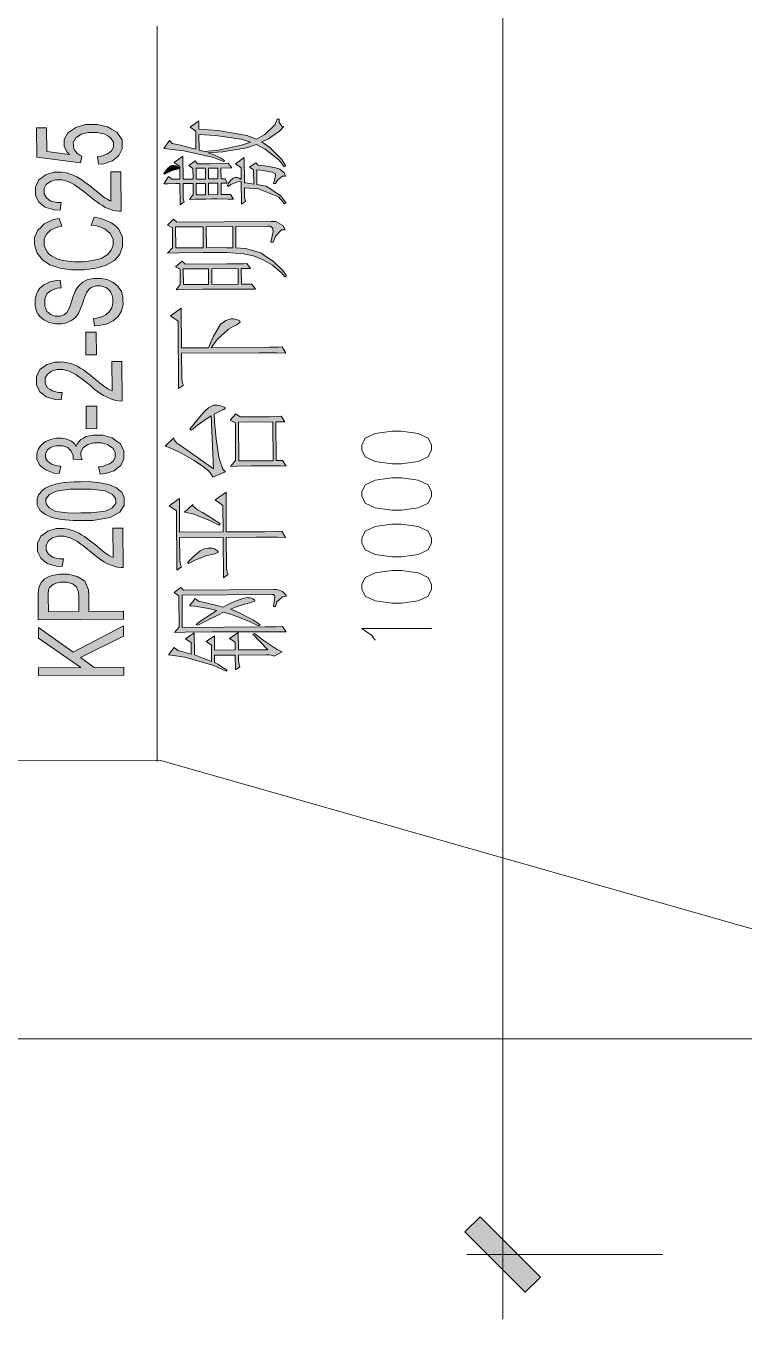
# Model space of a CAD drawing. Header units: millimetres. Extents: x 568 to 57335, y 85 to 28579.
# Drawn here: x 56518.1 to 56568.1, y 28252.7 to 28342.6 of the extents above; entities that cross this region are included whole.
import ezdxf

# ---------------------------------------------------------------- set-up
doc = ezdxf.new("R2010")
doc.units = ezdxf.units.MM

msp = doc.modelspace()

# ---------------------------------------------------------------- hatches: boundary and pattern name
h = msp.add_hatch(color=0)
h.dxf.hatch_style = 2
h.paths.add_polyline_path([(56523.168, 28333.015), (56523.1, 28333.547), (56523.381, 28333.577), (56523.799, 28333.722), (56523.935, 28333.828), (56524.08, 28333.934), (56524.216, 28334.2), (56524.216, 28334.352), (56524.216, 28334.534), (56524.019, 28334.846), (56523.814, 28334.975), (56523.616, 28335.097), (56523.092, 28335.218), (56522.765, 28335.218), (56522.454, 28335.218), (56521.96, 28335.097), (56521.778, 28334.968), (56521.603, 28334.846), (56521.421, 28334.527), (56521.428, 28334.329), (56521.428, 28334.2), (56521.504, 28333.98), (56521.588, 28333.881), (56521.671, 28333.782), (56521.876, 28333.63), (56522.006, 28333.577), (56521.922, 28333.099), (56518.875, 28333.486), (56518.86, 28335.537), (56519.559, 28335.545), (56519.567, 28333.896), (56521.162, 28333.676), (56520.972, 28333.866), (56520.782, 28334.253), (56520.782, 28334.458), (56520.782, 28334.732), (56521.048, 28335.188), (56521.314, 28335.378), (56521.588, 28335.568), (56522.271, 28335.758), (56522.697, 28335.758), (56523.1, 28335.758), (56523.799, 28335.598), (56524.087, 28335.439), (56524.452, 28335.241), (56524.817, 28334.702), (56524.817, 28334.352), (56524.817, 28334.071), (56524.596, 28333.608), (56524.368, 28333.433), (56524.14, 28333.25), (56523.54, 28333.045)])
h = msp.add_hatch(color=0)
h.paths.add_polyline_path([(56530.788, 28333.798), (56531.077, 28333.699), (56531.654, 28333.44), (56531.943, 28333.273), (56531.875, 28333.197), (56531.183, 28333.471), (56529.109, 28333.927), (56527.719, 28334.109), (56528.106, 28334.664), (56528.289, 28334.443), (56528.76, 28334.345), (56529.588, 28334.147), (56529.953, 28334.048), (56529.945, 28335.309), (56529.55, 28335.583), (56530.158, 28336.016), (56530.158, 28335.439), (56531.502, 28335.355), (56533.508, 28335.013), (56534.177, 28334.755), (56534.754, 28335.074), (56535.468, 28335.758), (56535.613, 28336.13), (56535.757, 28336.13), (56535.757, 28335.917), (56535.924, 28335.659), (56536.084, 28335.629), (56535.78, 28335.309), (56535.005, 28334.77), (56534.541, 28334.557), (56535.104, 28334.162), (56535.939, 28333.326), (56536.213, 28332.871), (56536.107, 28332.817), (56535.742, 28333.281), (56534.777, 28334.063), (56534.177, 28334.375), (56533.493, 28334.139), (56531.799, 28333.858)])
h.paths.add_polyline_path([(56530.173, 28333.995), (56530.53, 28333.896), (56531.525, 28333.995), (56533.128, 28334.322), (56533.744, 28334.55), (56533.113, 28334.747), (56531.32, 28335.013), (56530.165, 28335.081)])
h = msp.add_hatch(color=0)
h.paths.add_polyline_path([(56530.067, 28333.038), (56530.917, 28333.038), (56531.981, 28333.061), (56532.201, 28333.076), (56532.452, 28332.749), (56531.692, 28332.741), (56531.7, 28331.982), (56531.989, 28331.982), (56532.133, 28331.685), (56531.7, 28331.678), (56531.708, 28330.895), (56532.353, 28330.903), (56532.574, 28330.569), (56532.194, 28330.584), (56531.426, 28330.591), (56531.039, 28330.591), (56530.652, 28330.584), (56529.884, 28330.569), (56529.504, 28330.553), (56529.755, 28330.91), (56529.755, 28331.67), (56529.064, 28331.663), (56529.071, 28330.599), (56529.147, 28330.379), (56528.859, 28330.173), (56528.843, 28331.663), (56528.562, 28331.663), (56528, 28331.647), (56527.726, 28331.632), (56528.053, 28332.141), (56528.266, 28331.959), (56528.843, 28331.967), (56528.843, 28332.848), (56528.441, 28333.129), (56529.048, 28333.562), (56529.064, 28331.967), (56529.755, 28331.974), (56529.747, 28332.703), (56529.459, 28332.909), (56529.892, 28333.235)])
h.paths.add_polyline_path([(56529.975, 28330.888), (56530.621, 28330.888), (56530.621, 28331.67), (56529.968, 28331.67)])
h.paths.add_polyline_path([(56530.841, 28330.888), (56531.487, 28330.895), (56531.487, 28331.678), (56530.834, 28331.678)])
h.paths.add_polyline_path([(56529.968, 28331.974), (56530.621, 28331.974), (56530.614, 28332.734), (56529.968, 28332.734)])
h.paths.add_polyline_path([(56530.834, 28331.982), (56531.48, 28331.982), (56531.48, 28332.741), (56530.826, 28332.734)])
h = msp.add_hatch(color=0)
h.dxf.hatch_style = 2
h.paths.add_polyline_path([(56527.726, 28332.362), (56527.833, 28332.529), (56528.015, 28332.749), (56528.084, 28332.81), (56528.16, 28332.863), (56528.281, 28332.924), (56528.334, 28332.924), (56528.41, 28332.924), (56528.555, 28332.893), (56528.623, 28332.863), (56528.699, 28332.833), (56528.767, 28332.787), (56528.767, 28332.734), (56528.661, 28332.673), (56528.555, 28332.65), (56528.372, 28332.597), (56527.992, 28332.43), (56527.795, 28332.316)])
h = msp.add_hatch(color=0)
h.dxf.hatch_style = 2
h.paths.add_polyline_path([(56533.333, 28331.716), (56533.402, 28331.701), (56533.729, 28331.655), (56533.979, 28331.617), (56533.972, 28332.605), (56533.683, 28332.802), (56534.116, 28333.114), (56534.298, 28332.931), (56534.747, 28332.886), (56535.4, 28332.779), (56535.597, 28332.726), (56535.795, 28332.673), (56536.091, 28332.4), (56536.183, 28332.187), (56535.977, 28332.172), (56535.643, 28331.906), (56535.499, 28331.655), (56535.354, 28331.647), (56535.423, 28331.891), (56535.491, 28332.202), (56535.491, 28332.27), (56535.491, 28332.339), (56535.294, 28332.445), (56535.096, 28332.483), (56534.899, 28332.521), (56534.443, 28332.582), (56534.192, 28332.605), (56534.2, 28331.594), (56534.845, 28331.473), (56535.863, 28330.819), (56536.228, 28330.287), (56536.122, 28330.242), (56535.704, 28330.743), (56534.306, 28331.306), (56533.333, 28331.359), (56533.341, 28330.705), (56533.409, 28330.424), (56533.121, 28330.219), (56533.113, 28331.815), (56532.84, 28331.777), (56532.391, 28331.594), (56532.217, 28331.457), (56532.141, 28331.503), (56532.232, 28331.685), (56532.399, 28331.921), (56532.483, 28331.974), (56532.558, 28332.035), (56532.695, 28332.088), (56532.748, 28332.088), (56532.84, 28332.088), (56533.022, 28332.02), (56533.113, 28331.944), (56533.106, 28332.749), (56532.71, 28333.023), (56533.318, 28333.463)])
h = msp.add_hatch(color=0)
h.dxf.hatch_style = 2
h.paths.add_polyline_path([(56524.026, 28332.468), (56524.725, 28332.476), (56524.741, 28329.74), (56524.611, 28329.733), (56524.361, 28329.763), (56524.239, 28329.794), (56524.034, 28329.847), (56523.639, 28330.006), (56523.449, 28330.128), (56523.252, 28330.242), (56522.803, 28330.569), (56522.545, 28330.781), (56522.15, 28331.116), (56521.512, 28331.571), (56521.284, 28331.685), (56521.056, 28331.807), (56520.615, 28331.921), (56520.41, 28331.921), (56520.19, 28331.921), (56519.825, 28331.815), (56519.681, 28331.701), (56519.536, 28331.594), (56519.384, 28331.313), (56519.384, 28331.138), (56519.392, 28330.948), (56519.544, 28330.66), (56519.704, 28330.546), (56519.863, 28330.439), (56520.296, 28330.333), (56520.577, 28330.333), (56520.501, 28329.809), (56520.083, 28329.832), (56519.445, 28330.029), (56519.225, 28330.204), (56519.005, 28330.379), (56518.784, 28330.85), (56518.784, 28331.146), (56518.784, 28331.442), (56519.012, 28331.913), (56519.248, 28332.088), (56519.483, 28332.263), (56520.068, 28332.445), (56520.418, 28332.445), (56520.6, 28332.445), (56520.949, 28332.4), (56521.124, 28332.346), (56521.291, 28332.301), (56521.656, 28332.134), (56521.846, 28332.012), (56522.036, 28331.898), (56522.56, 28331.511), (56522.894, 28331.237), (56523.168, 28331.009), (56523.548, 28330.721), (56523.647, 28330.652), (56523.745, 28330.591), (56523.943, 28330.485), (56524.042, 28330.439)])
h = msp.add_hatch(color=0)
h.dxf.hatch_style = 2
h.paths.add_polyline_path([(56522.667, 28328.776), (56522.864, 28329.323), (56523.35, 28329.239), (56524.087, 28328.935), (56524.346, 28328.715), (56524.596, 28328.487), (56524.855, 28327.94), (56524.855, 28327.621), (56524.855, 28327.286), (56524.665, 28326.739), (56524.475, 28326.527), (56524.277, 28326.314), (56523.715, 28325.995), (56523.343, 28325.881), (56522.978, 28325.767), (56522.18, 28325.653), (56521.755, 28325.653), (56521.299, 28325.653), (56520.486, 28325.767), (56520.144, 28325.888), (56519.795, 28326.01), (56519.27, 28326.36), (56519.088, 28326.587), (56518.913, 28326.815), (56518.731, 28327.317), (56518.723, 28327.59), (56518.723, 28327.902), (56518.951, 28328.426), (56519.172, 28328.639), (56519.4, 28328.852), (56520.03, 28329.155), (56520.44, 28329.239), (56520.63, 28328.7), (56520.304, 28328.624), (56519.833, 28328.411), (56519.688, 28328.274), (56519.544, 28328.137), (56519.392, 28327.795), (56519.4, 28327.583), (56519.4, 28327.347), (56519.567, 28326.945), (56519.726, 28326.785), (56519.893, 28326.625), (56520.334, 28326.405), (56520.615, 28326.344), (56520.889, 28326.276), (56521.459, 28326.215), (56521.755, 28326.215), (56522.127, 28326.223), (56522.788, 28326.299), (56523.069, 28326.382), (56523.35, 28326.458), (56523.776, 28326.701), (56523.913, 28326.861), (56524.049, 28327.028), (56524.186, 28327.378), (56524.186, 28327.568), (56524.186, 28327.803), (56523.996, 28328.191), (56523.799, 28328.35), (56523.609, 28328.51), (56523.046, 28328.722)])
h = msp.add_hatch(color=0)
h.paths.add_polyline_path([(56536.152, 28325.182), (56535.879, 28325.486), (56535.278, 28325.98), (56534.952, 28326.177), (56534.625, 28326.367), (56533.956, 28326.633), (56533.615, 28326.709), (56533.265, 28326.785), (56532.103, 28326.861), (56531.282, 28326.861), (56530.462, 28326.861), (56528.805, 28326.846), (56527.977, 28326.831), (56528.334, 28327.188), (56528.327, 28328.578), (56527.97, 28328.776), (56528.395, 28329.178), (56528.615, 28328.981), (56535.187, 28329.019), (56535.514, 28329.034), (56536, 28328.745), (56536.167, 28328.441), (56535.909, 28328.441), (56535.499, 28328.008), (56535.339, 28327.583), (56535.157, 28327.575), (56535.248, 28327.894), (56535.324, 28328.335), (56535.316, 28328.449), (56535.309, 28328.57), (56535.119, 28328.692), (56534.937, 28328.692), (56532.733, 28328.677), (56532.741, 28327.188), (56533.394, 28327.15), (56534.465, 28326.838), (56534.891, 28326.549), (56535.324, 28326.268), (56536, 28325.615), (56536.258, 28325.235)])
h.paths.add_polyline_path([(56528.555, 28327.188), (56530.469, 28327.195), (56530.462, 28328.662), (56528.539, 28328.654)])
h.paths.add_polyline_path([(56530.682, 28327.195), (56531.168, 28327.203), (56532.095, 28327.195), (56532.528, 28327.18), (56532.513, 28328.677), (56530.674, 28328.662)])
h = msp.add_hatch(color=0)
h.paths.add_polyline_path([(56532.103, 28326.071), (56532.566, 28326.071), (56533.273, 28326.086), (56533.508, 28326.101), (56533.759, 28325.752), (56533.113, 28325.744), (56533.121, 28324.658), (56533.842, 28324.665), (56534.093, 28324.308), (56533.554, 28324.323), (56532.163, 28324.323), (56531.313, 28324.316), (56530.469, 28324.316), (56529.094, 28324.293), (56528.57, 28324.278), (56528.859, 28324.635), (56528.851, 28325.699), (56528.524, 28325.873), (56528.995, 28326.253), (56529.208, 28326.048)])
h.paths.add_polyline_path([(56531.062, 28324.65), (56532.9, 28324.658), (56532.893, 28325.744), (56531.054, 28325.737)])
h.paths.add_polyline_path([(56529.079, 28324.635), (56530.841, 28324.643), (56530.841, 28325.729), (56529.071, 28325.721)])
h = msp.add_hatch(color=0)
h.dxf.hatch_style = 2
h.paths.add_polyline_path([(56522.887, 28321.771), (56522.818, 28322.287), (56523.039, 28322.31), (56523.403, 28322.394), (56523.548, 28322.462), (56523.692, 28322.53), (56523.92, 28322.743), (56524.011, 28322.887), (56524.095, 28323.024), (56524.178, 28323.343), (56524.178, 28323.518), (56524.178, 28323.678), (56524.11, 28323.951), (56524.042, 28324.073), (56523.973, 28324.194), (56523.791, 28324.369), (56523.677, 28324.43), (56523.555, 28324.483), (56523.305, 28324.544), (56523.168, 28324.544), (56523.031, 28324.544), (56522.788, 28324.483), (56522.682, 28324.422), (56522.575, 28324.369), (56522.401, 28324.179), (56522.332, 28324.05), (56522.287, 28323.966), (56522.142, 28323.594), (56522.051, 28323.305), (56521.952, 28323.024), (56521.77, 28322.622), (56521.686, 28322.508), (56521.572, 28322.356), (56521.299, 28322.135), (56521.132, 28322.059), (56520.972, 28321.983), (56520.6, 28321.915), (56520.395, 28321.907), (56520.175, 28321.907), (56519.749, 28321.999), (56519.552, 28322.082), (56519.362, 28322.173), (56519.058, 28322.432), (56518.959, 28322.599), (56518.86, 28322.774), (56518.754, 28323.153), (56518.754, 28323.359), (56518.754, 28323.586), (56518.853, 28323.997), (56518.959, 28324.171), (56519.065, 28324.354), (56519.377, 28324.62), (56519.582, 28324.718), (56519.787, 28324.817), (56520.251, 28324.916), (56520.516, 28324.931), (56520.577, 28324.399), (56520.296, 28324.377), (56519.871, 28324.232), (56519.726, 28324.111), (56519.582, 28323.989), (56519.445, 28323.624), (56519.445, 28323.381), (56519.445, 28323.138), (56519.582, 28322.774), (56519.711, 28322.66), (56519.84, 28322.546), (56520.159, 28322.439), (56520.342, 28322.439), (56520.501, 28322.439), (56520.76, 28322.523), (56520.866, 28322.599), (56520.965, 28322.682), (56521.177, 28323.093), (56521.284, 28323.435), (56521.39, 28323.769), (56521.572, 28324.225), (56521.656, 28324.354), (56521.778, 28324.536), (56522.074, 28324.802), (56522.256, 28324.893), (56522.439, 28324.977), (56522.856, 28325.068), (56523.1, 28325.068), (56523.335, 28325.068), (56523.783, 28324.977), (56523.989, 28324.886), (56524.201, 28324.787), (56524.528, 28324.521), (56524.642, 28324.346), (56524.763, 28324.171), (56524.877, 28323.769), (56524.877, 28323.548), (56524.885, 28323.267), (56524.771, 28322.796), (56524.649, 28322.606), (56524.536, 28322.416), (56524.186, 28322.113), (56523.951, 28322.006), (56523.715, 28321.892), (56523.183, 28321.778)])
h = msp.add_hatch(color=0)
h.dxf.hatch_style = 2
h.paths.add_polyline_path([(56528.752, 28317.402), (56528.729, 28322.082), (56528.182, 28322.454), (56528.934, 28322.994), (56528.957, 28320.236), (56530.834, 28320.244), (56531.153, 28321.003), (56531.662, 28321.885), (56531.852, 28322.006), (56532.042, 28322.128), (56532.376, 28322.249), (56532.521, 28322.249), (56532.574, 28322.257), (56532.726, 28322.219), (56532.824, 28322.189), (56532.923, 28322.158), (56533.022, 28322.105), (56533.022, 28322.082), (56533.03, 28322.029), (56532.794, 28321.847), (56532.558, 28321.725), (56532.217, 28321.543), (56531.442, 28320.806), (56531.016, 28320.244), (56534.701, 28320.266), (56535.081, 28320.274), (56535.711, 28320.289), (56535.962, 28320.304), (56536.22, 28319.871), (56535.552, 28319.879), (56534.625, 28319.886), (56534.374, 28319.886), (56528.957, 28319.856), (56528.965, 28318.238), (56528.965, 28318.071), (56529.026, 28317.767), (56529.079, 28317.63)])
h = msp.add_hatch(color=0)
h.dxf.hatch_style = 2
h.paths.add_polyline_path([(56523.024, 28319.757), (56522.294, 28319.757), (56522.287, 28321.322), (56523.016, 28321.322)])
h = msp.add_hatch(color=0)
h.dxf.hatch_style = 2
h.paths.add_polyline_path([(56524.102, 28319.279), (56524.801, 28319.279), (56524.824, 28316.544), (56524.687, 28316.536), (56524.437, 28316.566), (56524.315, 28316.597), (56524.118, 28316.65), (56523.723, 28316.817), (56523.525, 28316.931), (56523.328, 28317.045), (56522.879, 28317.372), (56522.629, 28317.592), (56522.226, 28317.926), (56521.595, 28318.375), (56521.36, 28318.496), (56521.132, 28318.61), (56520.691, 28318.732), (56520.486, 28318.732), (56520.273, 28318.724), (56519.909, 28318.618), (56519.757, 28318.504), (56519.612, 28318.397), (56519.468, 28318.116), (56519.468, 28317.942), (56519.468, 28317.759), (56519.628, 28317.463), (56519.787, 28317.356), (56519.939, 28317.243), (56520.38, 28317.136), (56520.653, 28317.136), (56520.585, 28316.612), (56520.167, 28316.635), (56519.529, 28316.832), (56519.308, 28317.007), (56519.088, 28317.182), (56518.86, 28317.653), (56518.86, 28317.949), (56518.86, 28318.245), (56519.096, 28318.724), (56519.331, 28318.899), (56519.567, 28319.074), (56520.152, 28319.248), (56520.501, 28319.248), (56520.676, 28319.256), (56521.025, 28319.203), (56521.2, 28319.15), (56521.375, 28319.104), (56521.732, 28318.937), (56521.922, 28318.823), (56522.12, 28318.701), (56522.644, 28318.314), (56522.97, 28318.04), (56523.252, 28317.812), (56523.624, 28317.524), (56523.723, 28317.455), (56523.821, 28317.394), (56524.019, 28317.288), (56524.118, 28317.243)])
h = msp.add_hatch(color=0)
h.dxf.hatch_style = 2
h.paths.add_polyline_path([(56523.054, 28314.614), (56522.325, 28314.606), (56522.317, 28316.171), (56523.046, 28316.171)])
h = msp.add_hatch(color=0)
h.dxf.hatch_style = 2
h.paths.add_polyline_path([(56531.176, 28311.826), (56531.009, 28315.495), (56530.758, 28315.351), (56530.074, 28314.857), (56529.641, 28314.5), (56529.535, 28314.576), (56529.907, 28315.054), (56530.462, 28315.715), (56530.644, 28315.898), (56530.819, 28316.073), (56531.183, 28316.255), (56531.366, 28316.255), (56531.419, 28316.255), (56531.601, 28316.217), (56531.723, 28316.179), (56531.852, 28316.141), (56531.981, 28316.08), (56531.981, 28316.057), (56531.981, 28316.019), (56531.905, 28315.951), (56531.837, 28315.928), (56531.67, 28315.852), (56531.366, 28315.7), (56531.221, 28315.617), (56531.244, 28315.092), (56531.358, 28313.915), (56531.457, 28313.269), (56531.548, 28312.623), (56531.822, 28311.795), (56532.004, 28311.605), (56531.107, 28311.248), (56531.085, 28311.362), (56530.879, 28311.636), (56530.682, 28311.795), (56530.492, 28311.962), (56529.823, 28312.403), (56529.345, 28312.676), (56528.866, 28312.95), (56528.091, 28313.315), (56527.802, 28313.398), (56528.418, 28313.983), (56528.448, 28313.846), (56528.631, 28313.611), (56528.775, 28313.505), (56528.942, 28313.391), (56530.142, 28312.555)])
h = msp.add_hatch(color=0)
h.paths.add_polyline_path([(56536.228, 28312.008), (56535.848, 28312.023), (56534.921, 28312.023), (56534.367, 28312.023), (56533.82, 28312.023), (56532.817, 28312), (56532.361, 28311.985), (56532.718, 28312.395), (56532.703, 28315.024), (56532.346, 28315.199), (56532.733, 28315.655), (56533.03, 28315.427), (56534.868, 28315.442), (56535.073, 28315.442), (56535.575, 28315.457), (56535.886, 28315.472), (56536.137, 28315.092), (56535.522, 28315.092), (56535.537, 28312.388), (56535.977, 28312.388)])
h.paths.add_polyline_path([(56532.938, 28312.365), (56535.324, 28312.38), (56535.309, 28315.085), (56532.923, 28315.077)])
h = msp.add_hatch(color=0)
h.dxf.hatch_style = 2
h.paths.add_polyline_path([(56523.282, 28311.453), (56523.183, 28311.962), (56523.495, 28312.008), (56523.935, 28312.16), (56524.072, 28312.266), (56524.209, 28312.373), (56524.338, 28312.631), (56524.338, 28312.783), (56524.338, 28312.965), (56524.163, 28313.261), (56523.981, 28313.383), (56523.806, 28313.512), (56523.366, 28313.626), (56523.1, 28313.626), (56522.849, 28313.626), (56522.439, 28313.512), (56522.271, 28313.391), (56522.112, 28313.277), (56521.952, 28312.988), (56521.952, 28312.813), (56521.952, 28312.737), (56521.998, 28312.555), (56522.036, 28312.449), (56521.398, 28312.502), (56521.398, 28312.532), (56521.405, 28312.57), (56521.405, 28312.745), (56521.276, 28313.041), (56521.155, 28313.17), (56521.033, 28313.299), (56520.661, 28313.429), (56520.41, 28313.421), (56520.213, 28313.421), (56519.878, 28313.33), (56519.749, 28313.231), (56519.62, 28313.132), (56519.491, 28312.889), (56519.491, 28312.737), (56519.491, 28312.593), (56519.628, 28312.342), (56519.764, 28312.251), (56519.893, 28312.152), (56520.296, 28312.023), (56520.562, 28312), (56520.433, 28311.484), (56520.068, 28311.529), (56519.498, 28311.742), (56519.301, 28311.901), (56519.096, 28312.069), (56518.891, 28312.479), (56518.891, 28312.722), (56518.891, 28312.897), (56518.997, 28313.208), (56519.096, 28313.353), (56519.202, 28313.497), (56519.483, 28313.717), (56519.658, 28313.793), (56519.84, 28313.869), (56520.22, 28313.945), (56520.425, 28313.945), (56520.615, 28313.945), (56520.965, 28313.877), (56521.124, 28313.808), (56521.284, 28313.74), (56521.535, 28313.527), (56521.626, 28313.383), (56521.686, 28313.565), (56521.937, 28313.854), (56522.127, 28313.96), (56522.317, 28314.059), (56522.796, 28314.166), (56523.077, 28314.166), (56523.472, 28314.166), (56524.125, 28313.976), (56524.399, 28313.778), (56524.672, 28313.581), (56524.946, 28313.087), (56524.946, 28312.783), (56524.946, 28312.509), (56524.718, 28312.053), (56524.482, 28311.871), (56524.254, 28311.689), (56523.654, 28311.484)])
h = msp.add_hatch(color=0)
h.paths.add_polyline_path([(56521.945, 28308.224), (56521.421, 28308.217), (56520.577, 28308.293), (56520.251, 28308.361), (56519.931, 28308.437), (56519.438, 28308.657), (56519.263, 28308.809), (56519.088, 28308.954), (56518.913, 28309.326), (56518.913, 28309.554), (56518.913, 28309.721), (56519.005, 28310.017), (56519.103, 28310.139), (56519.194, 28310.268), (56519.468, 28310.481), (56519.65, 28310.557), (56519.833, 28310.64), (56520.273, 28310.777), (56520.532, 28310.823), (56520.79, 28310.868), (56521.489, 28310.921), (56521.93, 28310.921), (56522.454, 28310.929), (56523.297, 28310.853), (56523.616, 28310.785), (56523.943, 28310.709), (56524.437, 28310.488), (56524.611, 28310.344), (56524.786, 28310.192), (56524.961, 28309.82), (56524.961, 28309.592), (56524.969, 28309.288), (56524.665, 28308.817), (56524.361, 28308.65), (56523.989, 28308.437), (56522.78, 28308.224)])
h.paths.add_polyline_path([(56521.945, 28308.749), (56522.674, 28308.749), (56523.647, 28308.878), (56523.89, 28308.992), (56524.125, 28309.113), (56524.368, 28309.409), (56524.368, 28309.584), (56524.361, 28309.759), (56524.118, 28310.055), (56523.875, 28310.177), (56523.639, 28310.291), (56522.667, 28310.405), (56521.937, 28310.397), (56521.208, 28310.397), (56520.235, 28310.268), (56519.992, 28310.154), (56519.757, 28310.032), (56519.514, 28309.729), (56519.514, 28309.554), (56519.521, 28309.379), (56519.734, 28309.098), (56519.947, 28308.992), (56520.213, 28308.862), (56521.215, 28308.741)])
h = msp.add_hatch(color=0)
h.dxf.hatch_style = 2
h.paths.add_polyline_path([(56534.344, 28307.449), (56534.739, 28307.449), (56535.537, 28307.465), (56535.932, 28307.48), (56536.19, 28307.054), (56535.628, 28307.062), (56534.617, 28307.069), (56534.162, 28307.069), (56532.065, 28307.054), (56532.08, 28305.079), (56532.08, 28304.919), (56532.133, 28304.615), (56532.194, 28304.479), (56531.867, 28304.243), (56531.852, 28307.054), (56528.821, 28307.031), (56528.828, 28305.618), (56528.828, 28305.451), (56528.881, 28305.147), (56528.942, 28305.011), (56528.615, 28304.783), (56528.593, 28308.9), (56528.084, 28309.258), (56528.805, 28309.767), (56528.821, 28307.411), (56531.852, 28307.434), (56531.837, 28309.28), (56531.297, 28309.653), (56532.049, 28310.192), (56532.065, 28307.434)])
h = msp.add_hatch(color=0)
h.dxf.hatch_style = 2
h.paths.add_polyline_path([(56529.17, 28308.809), (56529.747, 28309.341), (56529.747, 28309.242), (56530.074, 28308.961), (56530.401, 28308.787), (56530.72, 28308.604), (56531.335, 28308.201), (56531.632, 28307.989), (56531.556, 28307.913), (56530.925, 28308.232), (56529.732, 28308.68)])
h = msp.add_hatch(color=0)
h.dxf.hatch_style = 2
h.paths.add_polyline_path([(56524.178, 28307.685), (56524.877, 28307.692), (56524.893, 28304.95), (56524.756, 28304.95), (56524.505, 28304.98), (56524.384, 28305.011), (56524.186, 28305.064), (56523.791, 28305.223), (56523.593, 28305.337), (56523.403, 28305.451), (56522.948, 28305.785), (56522.697, 28305.998), (56522.294, 28306.333), (56521.664, 28306.788), (56521.436, 28306.902), (56521.2, 28307.024), (56520.76, 28307.138), (56520.554, 28307.138), (56520.342, 28307.138), (56519.977, 28307.024), (56519.825, 28306.918), (56519.681, 28306.811), (56519.536, 28306.522), (56519.536, 28306.355), (56519.536, 28306.165), (56519.696, 28305.877), (56519.855, 28305.763), (56520.015, 28305.656), (56520.448, 28305.55), (56520.729, 28305.55), (56520.653, 28305.026), (56520.235, 28305.049), (56519.597, 28305.246), (56519.377, 28305.421), (56519.156, 28305.596), (56518.936, 28306.067), (56518.929, 28306.363), (56518.929, 28306.659), (56519.164, 28307.13), (56519.4, 28307.305), (56519.635, 28307.48), (56520.22, 28307.662), (56520.57, 28307.662), (56520.744, 28307.662), (56521.094, 28307.616), (56521.269, 28307.563), (56521.443, 28307.518), (56521.808, 28307.351), (56521.998, 28307.229), (56522.188, 28307.115), (56522.712, 28306.728), (56523.046, 28306.454), (56523.32, 28306.226), (56523.692, 28305.93), (56523.791, 28305.869), (56523.89, 28305.801), (56524.087, 28305.694), (56524.186, 28305.656)])
h = msp.add_hatch(color=0)
h.dxf.hatch_style = 2
h.paths.add_polyline_path([(56529.375, 28305.314), (56529.747, 28305.687), (56530.256, 28306.12), (56530.393, 28306.181), (56530.53, 28306.249), (56530.773, 28306.31), (56530.879, 28306.31), (56530.933, 28306.31), (56531.069, 28306.295), (56531.153, 28306.279), (56531.237, 28306.257), (56531.388, 28306.173), (56531.457, 28306.105), (56531.533, 28306.029), (56531.282, 28305.899), (56530.955, 28305.831), (56530.652, 28305.77), (56529.892, 28305.474), (56529.444, 28305.246)])
h = msp.add_hatch(color=0)
h.paths.add_polyline_path([(56524.915, 28301.364), (56518.982, 28301.326), (56518.974, 28302.891), (56518.974, 28303.096), (56518.997, 28303.415), (56519.027, 28303.521), (56519.065, 28303.673), (56519.202, 28303.932), (56519.301, 28304.038), (56519.4, 28304.137), (56519.688, 28304.304), (56519.871, 28304.372), (56520.053, 28304.433), (56520.456, 28304.502), (56520.676, 28304.502), (56521.056, 28304.502), (56521.694, 28304.342), (56521.96, 28304.175), (56522.226, 28304.008), (56522.484, 28303.4), (56522.492, 28302.959), (56522.499, 28301.896), (56524.908, 28301.911)])
h.paths.add_polyline_path([(56521.8, 28301.896), (56521.793, 28302.967), (56521.785, 28303.233), (56521.648, 28303.605), (56521.504, 28303.719), (56521.36, 28303.825), (56520.965, 28303.939), (56520.706, 28303.939), (56520.524, 28303.932), (56520.205, 28303.871), (56520.068, 28303.803), (56519.939, 28303.734), (56519.764, 28303.559), (56519.726, 28303.453), (56519.696, 28303.385), (56519.673, 28303.126), (56519.673, 28302.944), (56519.681, 28301.88)])
h = msp.add_hatch(color=0)
h.dxf.hatch_style = 2
h.paths.add_polyline_path([(56536.228, 28300.475), (56535.377, 28300.482), (56533.394, 28300.49), (56532.255, 28300.482), (56531.115, 28300.475), (56529.216, 28300.452), (56528.456, 28300.429), (56528.783, 28300.817), (56528.767, 28302.99), (56528.441, 28303.21), (56528.912, 28303.567), (56529.094, 28303.392), (56535.377, 28303.43), (56535.506, 28303.43), (56535.749, 28303.385), (56535.863, 28303.331), (56535.985, 28303.286), (56536.175, 28303.096), (56536.251, 28302.959), (56535.977, 28302.914), (56535.597, 28302.564), (56535.491, 28302.245), (56535.347, 28302.245), (56535.4, 28302.549), (56535.446, 28302.906), (56535.438, 28302.967), (56535.423, 28303.02), (56535.324, 28303.081), (56535.233, 28303.081), (56528.988, 28303.043), (56529.003, 28300.786), (56534.777, 28300.824), (56534.944, 28300.824), (56535.537, 28300.84), (56535.97, 28300.855)])
h = msp.add_hatch(color=0)
h.dxf.hatch_style = 2
h.paths.add_polyline_path([(56529.975, 28300.999), (56530.294, 28301.242), (56531.016, 28301.721), (56531.411, 28301.964), (56530.834, 28302.101), (56529.877, 28302.26), (56529.497, 28302.283), (56529.892, 28302.792), (56530.142, 28302.617), (56530.652, 28302.503), (56531.502, 28302.298), (56531.844, 28302.199), (56532.186, 28302.374), (56532.748, 28302.633), (56532.961, 28302.708), (56533.181, 28302.784), (56533.501, 28302.86), (56533.615, 28302.853), (56533.721, 28302.845), (56533.88, 28302.807), (56533.934, 28302.769), (56533.994, 28302.731), (56534.048, 28302.678), (56534.048, 28302.625), (56533.827, 28302.541), (56533.615, 28302.488), (56533.341, 28302.405), (56532.71, 28302.192), (56532.353, 28302.048), (56532.878, 28301.85), (56533.911, 28301.311), (56534.42, 28300.976), (56534.306, 28300.9), (56533.637, 28301.219), (56532.429, 28301.698), (56531.882, 28301.842), (56531.525, 28301.675), (56530.621, 28301.227), (56530.082, 28300.946)])
h = msp.add_hatch(color=0)
h.dxf.hatch_style = 2
h.paths.add_polyline_path([(56524.938, 28297.474), (56519.005, 28297.443), (56519.005, 28297.99), (56521.937, 28298.006), (56518.989, 28300.049), (56518.989, 28300.794), (56521.398, 28299.069), (56524.915, 28300.9), (56524.923, 28300.179), (56521.93, 28298.689), (56522.872, 28298.013), (56524.931, 28298.021)])
h = msp.add_hatch(color=0)
h.dxf.hatch_style = 2
h.paths.add_polyline_path([(56534.967, 28299.229), (56533.911, 28300.315), (56534.025, 28300.361), (56534.64, 28299.897), (56535.605, 28299.259), (56535.947, 28299.084), (56535.408, 28298.781), (56535.316, 28298.826), (56535.043, 28298.879), (56534.861, 28298.879), (56532.908, 28298.864), (56532.916, 28298.667), (56532.916, 28298.499), (56532.969, 28298.196), (56533.022, 28298.059), (56532.703, 28297.831), (56532.695, 28298.864), (56531.252, 28298.857), (56531.252, 28298.348), (56531.472, 28298.226), (56531.905, 28297.96), (56532.125, 28297.823), (56532.049, 28297.747), (56531.199, 28298.15), (56529.193, 28298.72), (56528.038, 28298.887), (56528.433, 28299.396), (56528.691, 28299.191), (56528.889, 28299.13), (56529.36, 28298.993), (56529.626, 28298.925), (56529.626, 28299.73), (56529.223, 28300.004), (56529.839, 28300.414), (56529.846, 28298.872), (56530.211, 28298.75), (56530.803, 28298.522), (56531.039, 28298.423), (56531.031, 28299.563), (56530.667, 28299.814), (56531.244, 28300.194), (56531.252, 28299.206), (56532.695, 28299.221), (56532.688, 28299.753), (56532.293, 28300.027), (56532.9, 28300.437), (56532.908, 28299.221)])
h = msp.add_hatch(color=0)
h.dxf.hatch_style = 2
h.paths.add_polyline_path([(56548.68, 28258.742), (56549.744, 28259.805), (56553.945, 28255.604), (56552.882, 28254.548)])

# ---------------------------------------------------------------- linework, layer by layer
at = {"color": 0, "lineweight": 0}
for points in [[(56551.309, 28257.207), (56551.309, 28357.122)], [(56527.255, 28291.464), (56527.255, 28342.603)], [(56542.428, 28299.897), (56542.2, 28300.217), (56541.508, 28300.703), (56546.348, 28300.703)], [(56504.942, 28291.525), (56527.43, 28291.555)], [(56580.491, 28276.467), (56527.43, 28291.555)], [(56807.436, 28272.174), (56262.551, 28272.174)], [(56551.309, 28261.674), (56551.309, 28252.679)], [(56562.455, 28257.177), (56548.81, 28257.177)]]:
    msp.add_lwpolyline(points, dxfattribs=at)
for points in [[(56523.168, 28333.015), (56523.1, 28333.547), (56523.381, 28333.577), (56523.799, 28333.722), (56523.935, 28333.828), (56524.08, 28333.934), (56524.216, 28334.2), (56524.216, 28334.352), (56524.216, 28334.534), (56524.019, 28334.846), (56523.814, 28334.975), (56523.616, 28335.097), (56523.092, 28335.218), (56522.765, 28335.218), (56522.454, 28335.218), (56521.96, 28335.097), (56521.778, 28334.968), (56521.603, 28334.846), (56521.421, 28334.527), (56521.428, 28334.329), (56521.428, 28334.2), (56521.504, 28333.98), (56521.588, 28333.881), (56521.671, 28333.782), (56521.876, 28333.63), (56522.006, 28333.577), (56521.922, 28333.099), (56518.875, 28333.486), (56518.86, 28335.537), (56519.559, 28335.545), (56519.567, 28333.896), (56521.162, 28333.676), (56520.972, 28333.866), (56520.782, 28334.253), (56520.782, 28334.458), (56520.782, 28334.732), (56521.048, 28335.188), (56521.314, 28335.378), (56521.588, 28335.568), (56522.271, 28335.758), (56522.697, 28335.758), (56523.1, 28335.758), (56523.799, 28335.598), (56524.087, 28335.439), (56524.452, 28335.241), (56524.817, 28334.702), (56524.817, 28334.352), (56524.817, 28334.071), (56524.596, 28333.608), (56524.368, 28333.433), (56524.14, 28333.25), (56523.54, 28333.045)], [(56530.788, 28333.798), (56531.077, 28333.699), (56531.654, 28333.44), (56531.943, 28333.273), (56531.875, 28333.197), (56531.183, 28333.471), (56529.109, 28333.927), (56527.719, 28334.109), (56528.106, 28334.664), (56528.289, 28334.443), (56528.76, 28334.345), (56529.588, 28334.147), (56529.953, 28334.048), (56529.945, 28335.309), (56529.55, 28335.583), (56530.158, 28336.016), (56530.158, 28335.439), (56531.502, 28335.355), (56533.508, 28335.013), (56534.177, 28334.755), (56534.754, 28335.074), (56535.468, 28335.758), (56535.613, 28336.13), (56535.757, 28336.13), (56535.757, 28335.917), (56535.924, 28335.659), (56536.084, 28335.629), (56535.78, 28335.309), (56535.005, 28334.77), (56534.541, 28334.557), (56535.104, 28334.162), (56535.939, 28333.326), (56536.213, 28332.871), (56536.107, 28332.817), (56535.742, 28333.281), (56534.777, 28334.063), (56534.177, 28334.375), (56533.493, 28334.139), (56531.799, 28333.858)], [(56530.173, 28333.995), (56530.53, 28333.896), (56531.525, 28333.995), (56533.128, 28334.322), (56533.744, 28334.55), (56533.113, 28334.747), (56531.32, 28335.013), (56530.165, 28335.081)], [(56530.067, 28333.038), (56530.917, 28333.038), (56531.981, 28333.061), (56532.201, 28333.076), (56532.452, 28332.749), (56531.692, 28332.741), (56531.7, 28331.982), (56531.989, 28331.982), (56532.133, 28331.685), (56531.7, 28331.678), (56531.708, 28330.895), (56532.353, 28330.903), (56532.574, 28330.569), (56532.194, 28330.584), (56531.426, 28330.591), (56531.039, 28330.591), (56530.652, 28330.584), (56529.884, 28330.569), (56529.504, 28330.553), (56529.755, 28330.91), (56529.755, 28331.67), (56529.064, 28331.663), (56529.071, 28330.599), (56529.147, 28330.379), (56528.859, 28330.173), (56528.843, 28331.663), (56528.562, 28331.663), (56528, 28331.647), (56527.726, 28331.632), (56528.053, 28332.141), (56528.266, 28331.959), (56528.843, 28331.967), (56528.843, 28332.848), (56528.441, 28333.129), (56529.048, 28333.562), (56529.064, 28331.967), (56529.755, 28331.974), (56529.747, 28332.703), (56529.459, 28332.909), (56529.892, 28333.235)], [(56527.726, 28332.362), (56527.833, 28332.529), (56528.015, 28332.749), (56528.084, 28332.81), (56528.16, 28332.863), (56528.281, 28332.924), (56528.334, 28332.924), (56528.41, 28332.924), (56528.555, 28332.893), (56528.623, 28332.863), (56528.699, 28332.833), (56528.767, 28332.787), (56528.767, 28332.734), (56528.661, 28332.673), (56528.555, 28332.65), (56528.372, 28332.597), (56527.992, 28332.43), (56527.795, 28332.316)], [(56529.968, 28331.974), (56530.621, 28331.974), (56530.614, 28332.734), (56529.968, 28332.734)], [(56530.834, 28331.982), (56531.48, 28331.982), (56531.48, 28332.741), (56530.826, 28332.734)], [(56533.333, 28331.716), (56533.402, 28331.701), (56533.729, 28331.655), (56533.979, 28331.617), (56533.972, 28332.605), (56533.683, 28332.802), (56534.116, 28333.114), (56534.298, 28332.931), (56534.747, 28332.886), (56535.4, 28332.779), (56535.597, 28332.726), (56535.795, 28332.673), (56536.091, 28332.4), (56536.183, 28332.187), (56535.977, 28332.172), (56535.643, 28331.906), (56535.499, 28331.655), (56535.354, 28331.647), (56535.423, 28331.891), (56535.491, 28332.202), (56535.491, 28332.27), (56535.491, 28332.339), (56535.294, 28332.445), (56535.096, 28332.483), (56534.899, 28332.521), (56534.443, 28332.582), (56534.192, 28332.605), (56534.2, 28331.594), (56534.845, 28331.473), (56535.863, 28330.819), (56536.228, 28330.287), (56536.122, 28330.242), (56535.704, 28330.743), (56534.306, 28331.306), (56533.333, 28331.359), (56533.341, 28330.705), (56533.409, 28330.424), (56533.121, 28330.219), (56533.113, 28331.815), (56532.84, 28331.777), (56532.391, 28331.594), (56532.217, 28331.457), (56532.141, 28331.503), (56532.232, 28331.685), (56532.399, 28331.921), (56532.483, 28331.974), (56532.558, 28332.035), (56532.695, 28332.088), (56532.748, 28332.088), (56532.84, 28332.088), (56533.022, 28332.02), (56533.113, 28331.944), (56533.106, 28332.749), (56532.71, 28333.023), (56533.318, 28333.463)], [(56524.026, 28332.468), (56524.725, 28332.476), (56524.741, 28329.74), (56524.611, 28329.733), (56524.361, 28329.763), (56524.239, 28329.794), (56524.034, 28329.847), (56523.639, 28330.006), (56523.449, 28330.128), (56523.252, 28330.242), (56522.803, 28330.569), (56522.545, 28330.781), (56522.15, 28331.116), (56521.512, 28331.571), (56521.284, 28331.685), (56521.056, 28331.807), (56520.615, 28331.921), (56520.41, 28331.921), (56520.19, 28331.921), (56519.825, 28331.815), (56519.681, 28331.701), (56519.536, 28331.594), (56519.384, 28331.313), (56519.384, 28331.138), (56519.392, 28330.948), (56519.544, 28330.66), (56519.704, 28330.546), (56519.863, 28330.439), (56520.296, 28330.333), (56520.577, 28330.333), (56520.501, 28329.809), (56520.083, 28329.832), (56519.445, 28330.029), (56519.225, 28330.204), (56519.005, 28330.379), (56518.784, 28330.85), (56518.784, 28331.146), (56518.784, 28331.442), (56519.012, 28331.913), (56519.248, 28332.088), (56519.483, 28332.263), (56520.068, 28332.445), (56520.418, 28332.445), (56520.6, 28332.445), (56520.949, 28332.4), (56521.124, 28332.346), (56521.291, 28332.301), (56521.656, 28332.134), (56521.846, 28332.012), (56522.036, 28331.898), (56522.56, 28331.511), (56522.894, 28331.237), (56523.168, 28331.009), (56523.548, 28330.721), (56523.647, 28330.652), (56523.745, 28330.591), (56523.943, 28330.485), (56524.042, 28330.439)], [(56529.975, 28330.888), (56530.621, 28330.888), (56530.621, 28331.67), (56529.968, 28331.67)], [(56530.841, 28330.888), (56531.487, 28330.895), (56531.487, 28331.678), (56530.834, 28331.678)], [(56522.667, 28328.776), (56522.864, 28329.323), (56523.35, 28329.239), (56524.087, 28328.935), (56524.346, 28328.715), (56524.596, 28328.487), (56524.855, 28327.94), (56524.855, 28327.621), (56524.855, 28327.286), (56524.665, 28326.739), (56524.475, 28326.527), (56524.277, 28326.314), (56523.715, 28325.995), (56523.343, 28325.881), (56522.978, 28325.767), (56522.18, 28325.653), (56521.755, 28325.653), (56521.299, 28325.653), (56520.486, 28325.767), (56520.144, 28325.888), (56519.795, 28326.01), (56519.27, 28326.36), (56519.088, 28326.587), (56518.913, 28326.815), (56518.731, 28327.317), (56518.723, 28327.59), (56518.723, 28327.902), (56518.951, 28328.426), (56519.172, 28328.639), (56519.4, 28328.852), (56520.03, 28329.155), (56520.44, 28329.239), (56520.63, 28328.7), (56520.304, 28328.624), (56519.833, 28328.411), (56519.688, 28328.274), (56519.544, 28328.137), (56519.392, 28327.795), (56519.4, 28327.583), (56519.4, 28327.347), (56519.567, 28326.945), (56519.726, 28326.785), (56519.893, 28326.625), (56520.334, 28326.405), (56520.615, 28326.344), (56520.889, 28326.276), (56521.459, 28326.215), (56521.755, 28326.215), (56522.127, 28326.223), (56522.788, 28326.299), (56523.069, 28326.382), (56523.35, 28326.458), (56523.776, 28326.701), (56523.913, 28326.861), (56524.049, 28327.028), (56524.186, 28327.378), (56524.186, 28327.568), (56524.186, 28327.803), (56523.996, 28328.191), (56523.799, 28328.35), (56523.609, 28328.51), (56523.046, 28328.722)], [(56536.152, 28325.182), (56535.879, 28325.486), (56535.278, 28325.98), (56534.952, 28326.177), (56534.625, 28326.367), (56533.956, 28326.633), (56533.615, 28326.709), (56533.265, 28326.785), (56532.103, 28326.861), (56531.282, 28326.861), (56530.462, 28326.861), (56528.805, 28326.846), (56527.977, 28326.831), (56528.334, 28327.188), (56528.327, 28328.578), (56527.97, 28328.776), (56528.395, 28329.178), (56528.615, 28328.981), (56535.187, 28329.019), (56535.514, 28329.034), (56536, 28328.745), (56536.167, 28328.441), (56535.909, 28328.441), (56535.499, 28328.008), (56535.339, 28327.583), (56535.157, 28327.575), (56535.248, 28327.894), (56535.324, 28328.335), (56535.316, 28328.449), (56535.309, 28328.57), (56535.119, 28328.692), (56534.937, 28328.692), (56532.733, 28328.677), (56532.741, 28327.188), (56533.394, 28327.15), (56534.465, 28326.838), (56534.891, 28326.549), (56535.324, 28326.268), (56536, 28325.615), (56536.258, 28325.235)], [(56528.555, 28327.188), (56530.469, 28327.195), (56530.462, 28328.662), (56528.539, 28328.654)], [(56530.682, 28327.195), (56531.168, 28327.203), (56532.095, 28327.195), (56532.528, 28327.18), (56532.513, 28328.677), (56530.674, 28328.662)], [(56532.103, 28326.071), (56532.566, 28326.071), (56533.273, 28326.086), (56533.508, 28326.101), (56533.759, 28325.752), (56533.113, 28325.744), (56533.121, 28324.658), (56533.842, 28324.665), (56534.093, 28324.308), (56533.554, 28324.323), (56532.163, 28324.323), (56531.313, 28324.316), (56530.469, 28324.316), (56529.094, 28324.293), (56528.57, 28324.278), (56528.859, 28324.635), (56528.851, 28325.699), (56528.524, 28325.873), (56528.995, 28326.253), (56529.208, 28326.048)], [(56529.079, 28324.635), (56530.841, 28324.643), (56530.841, 28325.729), (56529.071, 28325.721)], [(56531.062, 28324.65), (56532.9, 28324.658), (56532.893, 28325.744), (56531.054, 28325.737)], [(56522.887, 28321.771), (56522.818, 28322.287), (56523.039, 28322.31), (56523.403, 28322.394), (56523.548, 28322.462), (56523.692, 28322.53), (56523.92, 28322.743), (56524.011, 28322.887), (56524.095, 28323.024), (56524.178, 28323.343), (56524.178, 28323.518), (56524.178, 28323.678), (56524.11, 28323.951), (56524.042, 28324.073), (56523.973, 28324.194), (56523.791, 28324.369), (56523.677, 28324.43), (56523.555, 28324.483), (56523.305, 28324.544), (56523.168, 28324.544), (56523.031, 28324.544), (56522.788, 28324.483), (56522.682, 28324.422), (56522.575, 28324.369), (56522.401, 28324.179), (56522.332, 28324.05), (56522.287, 28323.966), (56522.142, 28323.594), (56522.051, 28323.305), (56521.952, 28323.024), (56521.77, 28322.622), (56521.686, 28322.508), (56521.572, 28322.356), (56521.299, 28322.135), (56521.132, 28322.059), (56520.972, 28321.983), (56520.6, 28321.915), (56520.395, 28321.907), (56520.175, 28321.907), (56519.749, 28321.999), (56519.552, 28322.082), (56519.362, 28322.173), (56519.058, 28322.432), (56518.959, 28322.599), (56518.86, 28322.774), (56518.754, 28323.153), (56518.754, 28323.359), (56518.754, 28323.586), (56518.853, 28323.997), (56518.959, 28324.171), (56519.065, 28324.354), (56519.377, 28324.62), (56519.582, 28324.718), (56519.787, 28324.817), (56520.251, 28324.916), (56520.516, 28324.931), (56520.577, 28324.399), (56520.296, 28324.377), (56519.871, 28324.232), (56519.726, 28324.111), (56519.582, 28323.989), (56519.445, 28323.624), (56519.445, 28323.381), (56519.445, 28323.138), (56519.582, 28322.774), (56519.711, 28322.66), (56519.84, 28322.546), (56520.159, 28322.439), (56520.342, 28322.439), (56520.501, 28322.439), (56520.76, 28322.523), (56520.866, 28322.599), (56520.965, 28322.682), (56521.177, 28323.093), (56521.284, 28323.435), (56521.39, 28323.769), (56521.572, 28324.225), (56521.656, 28324.354), (56521.778, 28324.536), (56522.074, 28324.802), (56522.256, 28324.893), (56522.439, 28324.977), (56522.856, 28325.068), (56523.1, 28325.068), (56523.335, 28325.068), (56523.783, 28324.977), (56523.989, 28324.886), (56524.201, 28324.787), (56524.528, 28324.521), (56524.642, 28324.346), (56524.763, 28324.171), (56524.877, 28323.769), (56524.877, 28323.548), (56524.885, 28323.267), (56524.771, 28322.796), (56524.649, 28322.606), (56524.536, 28322.416), (56524.186, 28322.113), (56523.951, 28322.006), (56523.715, 28321.892), (56523.183, 28321.778)], [(56528.752, 28317.402), (56528.729, 28322.082), (56528.182, 28322.454), (56528.934, 28322.994), (56528.957, 28320.236), (56530.834, 28320.244), (56531.153, 28321.003), (56531.662, 28321.885), (56531.852, 28322.006), (56532.042, 28322.128), (56532.376, 28322.249), (56532.521, 28322.249), (56532.574, 28322.257), (56532.726, 28322.219), (56532.824, 28322.189), (56532.923, 28322.158), (56533.022, 28322.105), (56533.022, 28322.082), (56533.03, 28322.029), (56532.794, 28321.847), (56532.558, 28321.725), (56532.217, 28321.543), (56531.442, 28320.806), (56531.016, 28320.244), (56534.701, 28320.266), (56535.081, 28320.274), (56535.711, 28320.289), (56535.962, 28320.304), (56536.22, 28319.871), (56535.552, 28319.879), (56534.625, 28319.886), (56534.374, 28319.886), (56528.957, 28319.856), (56528.965, 28318.238), (56528.965, 28318.071), (56529.026, 28317.767), (56529.079, 28317.63)], [(56523.024, 28319.757), (56522.294, 28319.757), (56522.287, 28321.322), (56523.016, 28321.322)], [(56524.102, 28319.279), (56524.801, 28319.279), (56524.824, 28316.544), (56524.687, 28316.536), (56524.437, 28316.566), (56524.315, 28316.597), (56524.118, 28316.65), (56523.723, 28316.817), (56523.525, 28316.931), (56523.328, 28317.045), (56522.879, 28317.372), (56522.629, 28317.592), (56522.226, 28317.926), (56521.595, 28318.375), (56521.36, 28318.496), (56521.132, 28318.61), (56520.691, 28318.732), (56520.486, 28318.732), (56520.273, 28318.724), (56519.909, 28318.618), (56519.757, 28318.504), (56519.612, 28318.397), (56519.468, 28318.116), (56519.468, 28317.942), (56519.468, 28317.759), (56519.628, 28317.463), (56519.787, 28317.356), (56519.939, 28317.243), (56520.38, 28317.136), (56520.653, 28317.136), (56520.585, 28316.612), (56520.167, 28316.635), (56519.529, 28316.832), (56519.308, 28317.007), (56519.088, 28317.182), (56518.86, 28317.653), (56518.86, 28317.949), (56518.86, 28318.245), (56519.096, 28318.724), (56519.331, 28318.899), (56519.567, 28319.074), (56520.152, 28319.248), (56520.501, 28319.248), (56520.676, 28319.256), (56521.025, 28319.203), (56521.2, 28319.15), (56521.375, 28319.104), (56521.732, 28318.937), (56521.922, 28318.823), (56522.12, 28318.701), (56522.644, 28318.314), (56522.97, 28318.04), (56523.252, 28317.812), (56523.624, 28317.524), (56523.723, 28317.455), (56523.821, 28317.394), (56524.019, 28317.288), (56524.118, 28317.243)], [(56523.054, 28314.614), (56522.325, 28314.606), (56522.317, 28316.171), (56523.046, 28316.171)], [(56531.176, 28311.826), (56531.009, 28315.495), (56530.758, 28315.351), (56530.074, 28314.857), (56529.641, 28314.5), (56529.535, 28314.576), (56529.907, 28315.054), (56530.462, 28315.715), (56530.644, 28315.898), (56530.819, 28316.073), (56531.183, 28316.255), (56531.366, 28316.255), (56531.419, 28316.255), (56531.601, 28316.217), (56531.723, 28316.179), (56531.852, 28316.141), (56531.981, 28316.08), (56531.981, 28316.057), (56531.981, 28316.019), (56531.905, 28315.951), (56531.837, 28315.928), (56531.67, 28315.852), (56531.366, 28315.7), (56531.221, 28315.617), (56531.244, 28315.092), (56531.358, 28313.915), (56531.457, 28313.269), (56531.548, 28312.623), (56531.822, 28311.795), (56532.004, 28311.605), (56531.107, 28311.248), (56531.085, 28311.362), (56530.879, 28311.636), (56530.682, 28311.795), (56530.492, 28311.962), (56529.823, 28312.403), (56529.345, 28312.676), (56528.866, 28312.95), (56528.091, 28313.315), (56527.802, 28313.398), (56528.418, 28313.983), (56528.448, 28313.846), (56528.631, 28313.611), (56528.775, 28313.505), (56528.942, 28313.391), (56530.142, 28312.555)], [(56536.228, 28312.008), (56535.848, 28312.023), (56534.921, 28312.023), (56534.367, 28312.023), (56533.82, 28312.023), (56532.817, 28312), (56532.361, 28311.985), (56532.718, 28312.395), (56532.703, 28315.024), (56532.346, 28315.199), (56532.733, 28315.655), (56533.03, 28315.427), (56534.868, 28315.442), (56535.073, 28315.442), (56535.575, 28315.457), (56535.886, 28315.472), (56536.137, 28315.092), (56535.522, 28315.092), (56535.537, 28312.388), (56535.977, 28312.388)], [(56532.938, 28312.365), (56535.324, 28312.38), (56535.309, 28315.085), (56532.923, 28315.077)], [(56523.282, 28311.453), (56523.183, 28311.962), (56523.495, 28312.008), (56523.935, 28312.16), (56524.072, 28312.266), (56524.209, 28312.373), (56524.338, 28312.631), (56524.338, 28312.783), (56524.338, 28312.965), (56524.163, 28313.261), (56523.981, 28313.383), (56523.806, 28313.512), (56523.366, 28313.626), (56523.1, 28313.626), (56522.849, 28313.626), (56522.439, 28313.512), (56522.271, 28313.391), (56522.112, 28313.277), (56521.952, 28312.988), (56521.952, 28312.813), (56521.952, 28312.737), (56521.998, 28312.555), (56522.036, 28312.449), (56521.398, 28312.502), (56521.398, 28312.532), (56521.405, 28312.57), (56521.405, 28312.745), (56521.276, 28313.041), (56521.155, 28313.17), (56521.033, 28313.299), (56520.661, 28313.429), (56520.41, 28313.421), (56520.213, 28313.421), (56519.878, 28313.33), (56519.749, 28313.231), (56519.62, 28313.132), (56519.491, 28312.889), (56519.491, 28312.737), (56519.491, 28312.593), (56519.628, 28312.342), (56519.764, 28312.251), (56519.893, 28312.152), (56520.296, 28312.023), (56520.562, 28312), (56520.433, 28311.484), (56520.068, 28311.529), (56519.498, 28311.742), (56519.301, 28311.901), (56519.096, 28312.069), (56518.891, 28312.479), (56518.891, 28312.722), (56518.891, 28312.897), (56518.997, 28313.208), (56519.096, 28313.353), (56519.202, 28313.497), (56519.483, 28313.717), (56519.658, 28313.793), (56519.84, 28313.869), (56520.22, 28313.945), (56520.425, 28313.945), (56520.615, 28313.945), (56520.965, 28313.877), (56521.124, 28313.808), (56521.284, 28313.74), (56521.535, 28313.527), (56521.626, 28313.383), (56521.686, 28313.565), (56521.937, 28313.854), (56522.127, 28313.96), (56522.317, 28314.059), (56522.796, 28314.166), (56523.077, 28314.166), (56523.472, 28314.166), (56524.125, 28313.976), (56524.399, 28313.778), (56524.672, 28313.581), (56524.946, 28313.087), (56524.946, 28312.783), (56524.946, 28312.509), (56524.718, 28312.053), (56524.482, 28311.871), (56524.254, 28311.689), (56523.654, 28311.484)], [(56541.508, 28313.14), (56541.736, 28312.654), (56542.428, 28312.335), (56543.582, 28312.175), (56544.274, 28312.175), (56545.429, 28312.335), (56546.12, 28312.654), (56546.348, 28313.14), (56546.348, 28313.467), (56546.12, 28313.945), (56545.429, 28314.272), (56544.274, 28314.431), (56543.582, 28314.431), (56542.428, 28314.272), (56541.736, 28313.945), (56541.508, 28313.467)], [(56541.508, 28309.911), (56541.736, 28309.425), (56542.428, 28309.106), (56543.582, 28308.938), (56544.274, 28308.938), (56545.429, 28309.106), (56546.12, 28309.425), (56546.348, 28309.911), (56546.348, 28310.23), (56546.12, 28310.716), (56545.429, 28311.043), (56544.274, 28311.203), (56543.582, 28311.203), (56542.428, 28311.043), (56541.736, 28310.716), (56541.508, 28310.23)], [(56521.945, 28308.224), (56521.421, 28308.217), (56520.577, 28308.293), (56520.251, 28308.361), (56519.931, 28308.437), (56519.438, 28308.657), (56519.263, 28308.809), (56519.088, 28308.954), (56518.913, 28309.326), (56518.913, 28309.554), (56518.913, 28309.721), (56519.005, 28310.017), (56519.103, 28310.139), (56519.194, 28310.268), (56519.468, 28310.481), (56519.65, 28310.557), (56519.833, 28310.64), (56520.273, 28310.777), (56520.532, 28310.823), (56520.79, 28310.868), (56521.489, 28310.921), (56521.93, 28310.921), (56522.454, 28310.929), (56523.297, 28310.853), (56523.616, 28310.785), (56523.943, 28310.709), (56524.437, 28310.488), (56524.611, 28310.344), (56524.786, 28310.192), (56524.961, 28309.82), (56524.961, 28309.592), (56524.969, 28309.288), (56524.665, 28308.817), (56524.361, 28308.65), (56523.989, 28308.437), (56522.78, 28308.224)], [(56521.945, 28308.749), (56522.674, 28308.749), (56523.647, 28308.878), (56523.89, 28308.992), (56524.125, 28309.113), (56524.368, 28309.409), (56524.368, 28309.584), (56524.361, 28309.759), (56524.118, 28310.055), (56523.875, 28310.177), (56523.639, 28310.291), (56522.667, 28310.405), (56521.937, 28310.397), (56521.208, 28310.397), (56520.235, 28310.268), (56519.992, 28310.154), (56519.757, 28310.032), (56519.514, 28309.729), (56519.514, 28309.554), (56519.521, 28309.379), (56519.734, 28309.098), (56519.947, 28308.992), (56520.213, 28308.862), (56521.215, 28308.741)], [(56534.344, 28307.449), (56534.739, 28307.449), (56535.537, 28307.465), (56535.932, 28307.48), (56536.19, 28307.054), (56535.628, 28307.062), (56534.617, 28307.069), (56534.162, 28307.069), (56532.065, 28307.054), (56532.08, 28305.079), (56532.08, 28304.919), (56532.133, 28304.615), (56532.194, 28304.479), (56531.867, 28304.243), (56531.852, 28307.054), (56528.821, 28307.031), (56528.828, 28305.618), (56528.828, 28305.451), (56528.881, 28305.147), (56528.942, 28305.011), (56528.615, 28304.783), (56528.593, 28308.9), (56528.084, 28309.258), (56528.805, 28309.767), (56528.821, 28307.411), (56531.852, 28307.434), (56531.837, 28309.28), (56531.297, 28309.653), (56532.049, 28310.192), (56532.065, 28307.434)], [(56529.17, 28308.809), (56529.747, 28309.341), (56529.747, 28309.242), (56530.074, 28308.961), (56530.401, 28308.787), (56530.72, 28308.604), (56531.335, 28308.201), (56531.632, 28307.989), (56531.556, 28307.913), (56530.925, 28308.232), (56529.732, 28308.68)], [(56524.178, 28307.685), (56524.877, 28307.692), (56524.893, 28304.95), (56524.756, 28304.95), (56524.505, 28304.98), (56524.384, 28305.011), (56524.186, 28305.064), (56523.791, 28305.223), (56523.593, 28305.337), (56523.403, 28305.451), (56522.948, 28305.785), (56522.697, 28305.998), (56522.294, 28306.333), (56521.664, 28306.788), (56521.436, 28306.902), (56521.2, 28307.024), (56520.76, 28307.138), (56520.554, 28307.138), (56520.342, 28307.138), (56519.977, 28307.024), (56519.825, 28306.918), (56519.681, 28306.811), (56519.536, 28306.522), (56519.536, 28306.355), (56519.536, 28306.165), (56519.696, 28305.877), (56519.855, 28305.763), (56520.015, 28305.656), (56520.448, 28305.55), (56520.729, 28305.55), (56520.653, 28305.026), (56520.235, 28305.049), (56519.597, 28305.246), (56519.377, 28305.421), (56519.156, 28305.596), (56518.936, 28306.067), (56518.929, 28306.363), (56518.929, 28306.659), (56519.164, 28307.13), (56519.4, 28307.305), (56519.635, 28307.48), (56520.22, 28307.662), (56520.57, 28307.662), (56520.744, 28307.662), (56521.094, 28307.616), (56521.269, 28307.563), (56521.443, 28307.518), (56521.808, 28307.351), (56521.998, 28307.229), (56522.188, 28307.115), (56522.712, 28306.728), (56523.046, 28306.454), (56523.32, 28306.226), (56523.692, 28305.93), (56523.791, 28305.869), (56523.89, 28305.801), (56524.087, 28305.694), (56524.186, 28305.656)], [(56541.508, 28306.682), (56541.736, 28306.196), (56542.428, 28305.869), (56543.582, 28305.71), (56544.274, 28305.71), (56545.429, 28305.869), (56546.12, 28306.196), (56546.348, 28306.682), (56546.348, 28307.001), (56546.12, 28307.487), (56545.429, 28307.814), (56544.274, 28307.974), (56543.582, 28307.974), (56542.428, 28307.814), (56541.736, 28307.487), (56541.508, 28307.001)], [(56529.375, 28305.314), (56529.747, 28305.687), (56530.256, 28306.12), (56530.393, 28306.181), (56530.53, 28306.249), (56530.773, 28306.31), (56530.879, 28306.31), (56530.933, 28306.31), (56531.069, 28306.295), (56531.153, 28306.279), (56531.237, 28306.257), (56531.388, 28306.173), (56531.457, 28306.105), (56531.533, 28306.029), (56531.282, 28305.899), (56530.955, 28305.831), (56530.652, 28305.77), (56529.892, 28305.474), (56529.444, 28305.246)], [(56524.915, 28301.364), (56518.982, 28301.326), (56518.974, 28302.891), (56518.974, 28303.096), (56518.997, 28303.415), (56519.027, 28303.521), (56519.065, 28303.673), (56519.202, 28303.932), (56519.301, 28304.038), (56519.4, 28304.137), (56519.688, 28304.304), (56519.871, 28304.372), (56520.053, 28304.433), (56520.456, 28304.502), (56520.676, 28304.502), (56521.056, 28304.502), (56521.694, 28304.342), (56521.96, 28304.175), (56522.226, 28304.008), (56522.484, 28303.4), (56522.492, 28302.959), (56522.499, 28301.896), (56524.908, 28301.911)], [(56521.8, 28301.896), (56521.793, 28302.967), (56521.785, 28303.233), (56521.648, 28303.605), (56521.504, 28303.719), (56521.36, 28303.825), (56520.965, 28303.939), (56520.706, 28303.939), (56520.524, 28303.932), (56520.205, 28303.871), (56520.068, 28303.803), (56519.939, 28303.734), (56519.764, 28303.559), (56519.726, 28303.453), (56519.696, 28303.385), (56519.673, 28303.126), (56519.673, 28302.944), (56519.681, 28301.88)], [(56541.508, 28303.453), (56541.736, 28302.967), (56542.428, 28302.64), (56543.582, 28302.481), (56544.274, 28302.481), (56545.429, 28302.64), (56546.12, 28302.967), (56546.348, 28303.453), (56546.348, 28303.772), (56546.12, 28304.258), (56545.429, 28304.577), (56544.274, 28304.745), (56543.582, 28304.745), (56542.428, 28304.577), (56541.736, 28304.258), (56541.508, 28303.772)], [(56536.228, 28300.475), (56535.377, 28300.482), (56533.394, 28300.49), (56532.255, 28300.482), (56531.115, 28300.475), (56529.216, 28300.452), (56528.456, 28300.429), (56528.783, 28300.817), (56528.767, 28302.99), (56528.441, 28303.21), (56528.912, 28303.567), (56529.094, 28303.392), (56535.377, 28303.43), (56535.506, 28303.43), (56535.749, 28303.385), (56535.863, 28303.331), (56535.985, 28303.286), (56536.175, 28303.096), (56536.251, 28302.959), (56535.977, 28302.914), (56535.597, 28302.564), (56535.491, 28302.245), (56535.347, 28302.245), (56535.4, 28302.549), (56535.446, 28302.906), (56535.438, 28302.967), (56535.423, 28303.02), (56535.324, 28303.081), (56535.233, 28303.081), (56528.988, 28303.043), (56529.003, 28300.786), (56534.777, 28300.824), (56534.944, 28300.824), (56535.537, 28300.84), (56535.97, 28300.855)], [(56529.975, 28300.999), (56530.294, 28301.242), (56531.016, 28301.721), (56531.411, 28301.964), (56530.834, 28302.101), (56529.877, 28302.26), (56529.497, 28302.283), (56529.892, 28302.792), (56530.142, 28302.617), (56530.652, 28302.503), (56531.502, 28302.298), (56531.844, 28302.199), (56532.186, 28302.374), (56532.748, 28302.633), (56532.961, 28302.708), (56533.181, 28302.784), (56533.501, 28302.86), (56533.615, 28302.853), (56533.721, 28302.845), (56533.88, 28302.807), (56533.934, 28302.769), (56533.994, 28302.731), (56534.048, 28302.678), (56534.048, 28302.625), (56533.827, 28302.541), (56533.615, 28302.488), (56533.341, 28302.405), (56532.71, 28302.192), (56532.353, 28302.048), (56532.878, 28301.85), (56533.911, 28301.311), (56534.42, 28300.976), (56534.306, 28300.9), (56533.637, 28301.219), (56532.429, 28301.698), (56531.882, 28301.842), (56531.525, 28301.675), (56530.621, 28301.227), (56530.082, 28300.946)], [(56524.938, 28297.474), (56519.005, 28297.443), (56519.005, 28297.99), (56521.937, 28298.006), (56518.989, 28300.049), (56518.989, 28300.794), (56521.398, 28299.069), (56524.915, 28300.9), (56524.923, 28300.179), (56521.93, 28298.689), (56522.872, 28298.013), (56524.931, 28298.021)], [(56534.967, 28299.229), (56533.911, 28300.315), (56534.025, 28300.361), (56534.64, 28299.897), (56535.605, 28299.259), (56535.947, 28299.084), (56535.408, 28298.781), (56535.316, 28298.826), (56535.043, 28298.879), (56534.861, 28298.879), (56532.908, 28298.864), (56532.916, 28298.667), (56532.916, 28298.499), (56532.969, 28298.196), (56533.022, 28298.059), (56532.703, 28297.831), (56532.695, 28298.864), (56531.252, 28298.857), (56531.252, 28298.348), (56531.472, 28298.226), (56531.905, 28297.96), (56532.125, 28297.823), (56532.049, 28297.747), (56531.199, 28298.15), (56529.193, 28298.72), (56528.038, 28298.887), (56528.433, 28299.396), (56528.691, 28299.191), (56528.889, 28299.13), (56529.36, 28298.993), (56529.626, 28298.925), (56529.626, 28299.73), (56529.223, 28300.004), (56529.839, 28300.414), (56529.846, 28298.872), (56530.211, 28298.75), (56530.803, 28298.522), (56531.039, 28298.423), (56531.031, 28299.563), (56530.667, 28299.814), (56531.244, 28300.194), (56531.252, 28299.206), (56532.695, 28299.221), (56532.688, 28299.753), (56532.293, 28300.027), (56532.9, 28300.437), (56532.908, 28299.221)], [(56548.68, 28258.742), (56549.744, 28259.805), (56553.945, 28255.604), (56552.882, 28254.548)]]:
    msp.add_lwpolyline(points, close=True, dxfattribs=at)

doc.saveas('drawing.dxf')
